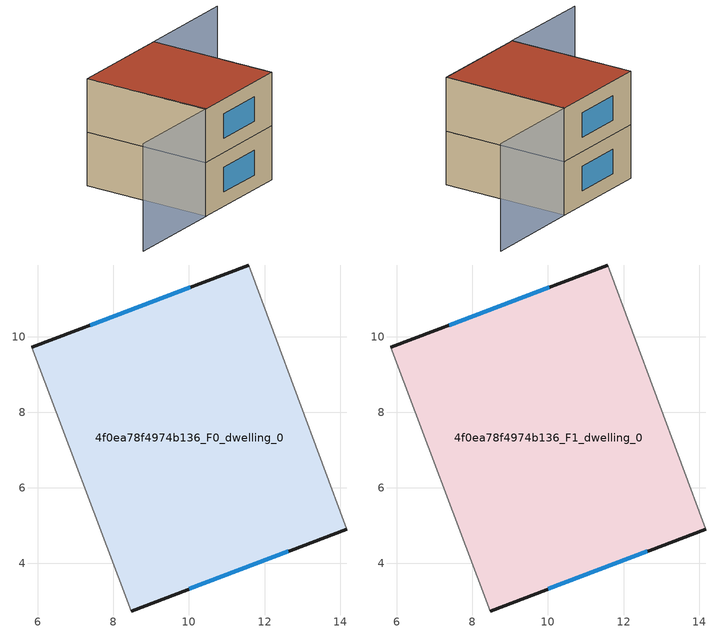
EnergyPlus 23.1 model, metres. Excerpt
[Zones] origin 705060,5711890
4f0ea78f4974b136_F0_dwelling_0
 floor ground (EU_floor_Construction): 11.58,11.9 14.18,4.91 8.47,2.74 5.84,9.71 z0
 wall outside (EU_wall_Construction): 11.58,11.9 5.84,9.71 / 8.47,2.74 14.18,4.91 z0:3
 wall adiabatic (EU_wall_Construction): 14.18,4.91 11.58,11.9 / 5.84,9.71 8.47,2.74 z0:3
 window (EU_Window_Construction): 10.03,11.31 7.39,10.3 / 10.01,3.33 12.63,4.32 z0.81:2.19
4f0ea78f4974b136_F1_dwelling_0
 floor to 4f0ea78f4974b136_F0_dwelling_0 (EU_floor_Construction): 11.58,11.9 14.18,4.91 8.47,2.74 5.84,9.71 z3
 wall outside (EU_wall_Construction): 11.58,11.9 5.84,9.71 / 8.47,2.74 14.18,4.91 z3:6
 wall adiabatic (EU_wall_Construction): 14.18,4.91 11.58,11.9 / 5.84,9.71 8.47,2.74 z3:6
 window (EU_Window_Construction): 10.03,11.31 7.39,10.3 / 10.01,3.33 12.63,4.32 z3.81:5.19
 roof outside (EU_roof_Construction): 14.18,4.91 11.58,11.9 5.84,9.71 8.47,2.74 z6
shading: 14.18,4.91 11.51,11.87 / 11.51,11.87 17.11,14.01 / 5.84,9.72 8.49,2.75 / 8.49,2.75 3.07,0.68 z0:6
[Building]
EU S2 Campaign: North Axis=0; Terrain=City; Solar Distribution=FullExterior
[Site:Location]
London: Latitude=51.5; Longitude=-0.5; Time Zone=0; Elevation=25
[SizingPeriod:WeatherFileDays]
AnnualSizingPeriod: Begin Month=1; Begin Day of Month=1; End Month=12; End Day of Month=31; Day of Week for Start Day=Monday; Use Weather File Daylight Saving Period=No; Use Weather File Rain and Snow Indicators=No
[MATERIAL]
EU_InternalMass_Material: Roughness=MediumRough; Thickness=0.1; Conductivity=1; Density=1800; Specific Heat=900; Thermal Absorptance=0.9; Solar Absorptance=0.7; Visible Absorptance=0.7
[MATERIAL:NOMASS] Roughness=MediumRough; Thermal Absorptance=0.9; Solar Absorptance=0.7; Visible Absorptance=0.7
Name | Thermal Resistance
EU_wall_NoMass | 0.727863
EU_roof_NoMass | 0.773354
EU_floor_NoMass | 1.79329
[WINDOWMATERIAL:SIMPLEGLAZINGSYSTEM]
EU_Window_SimpleGlazing: UFactor=2.58614; Solar Heat Gain Coefficient=0.76; Visible Transmittance=0.76
[CONSTRUCTION]
EU_wall_Construction: EU_wall_NoMass
EU_roof_Construction: EU_roof_NoMass
EU_floor_Construction: EU_floor_NoMass
EU_Window_Construction: EU_Window_SimpleGlazing
EU_InternalMass_Construction: EU_InternalMass_Material
[ZONE] Type=1; Multiplier=1; Ceiling Height=autocalculate; Floor Area=autocalculate; Part of Total Floor Area=Yes
Name | Volume
4f0ea78f4974b136_F0_dwelling_0 | 136.942
4f0ea78f4974b136_F1_dwelling_0 | 136.943
[INTERNALMASS] Construction=EU_InternalMass_Construction; Surface Area=45.6474
Name | Zone or ZoneList
4f0ea78f4974b136_F0_dwelling_0_EU_InternalMass | 4f0ea78f4974b136_F0_dwelling_0
4f0ea78f4974b136_F1_dwelling_0_EU_InternalMass | 4f0ea78f4974b136_F1_dwelling_0
[OTHEREQUIPMENT] Fuel Type=Electricity; Design Level Calculation Method=Watts/Area; Power per Zone Floor Area=1; Fraction Latent=0; Fraction Radiant=0; Fraction Lost=0; Carbon Dioxide Generation Rate=0; EndUse Subcategory=EU_Step8_InternalGains
Name | Zone or ZoneList or Space or SpaceList | Schedule
EU_Step8_InternalGain_4f0ea78f4974b136_F0_dwelling_0_f000 | 4f0ea78f4974b136_F0_dwelling_0 | EU_Step8_GainSchedule_4f0ea78f4974b136_F0_dwelling_0_f000
EU_Step8_InternalGain_4f0ea78f4974b136_F1_dwelling_0_f000 | 4f0ea78f4974b136_F1_dwelling_0 | EU_Step8_GainSchedule_4f0ea78f4974b136_F1_dwelling_0_f000
[ZONEVENTILATION:DESIGNFLOWRATE] Schedule=EU_AlwaysOn; Design Flow Rate Calculation Method=AirChanges/Hour; Air Changes per Hour=0.484901; Ventilation Type=Natural; Fan Pressure Rise=0; Fan Total Efficiency=1; Constant Term Coefficient=1; Temperature Term Coefficient=0; Velocity Term Coefficient=0; Velocity Squared Term Coefficient=0; Minimum Indoor Temperature=-100; Maximum Indoor Temperature=100; Delta Temperature=-100; Minimum Outdoor Temperature=-100; Maximum Outdoor Temperature=100; Maximum Wind Speed=40
Name | Zone or ZoneList or Space or SpaceList
EU_ConstantAir_4f0ea78f4974b136_F0_dwelling_0 | 4f0ea78f4974b136_F0_dwelling_0
EU_ConstantAir_4f0ea78f4974b136_F1_dwelling_0 | 4f0ea78f4974b136_F1_dwelling_0
[HVACTEMPLATE:THERMOSTAT] Constant Heating Setpoint=20; Constant Cooling Setpoint=50
EU_HeatOnly_4f0ea78f4974b136_F0_dwelling_0; EU_HeatOnly_4f0ea78f4974b136_F1_dwelling_0
[HVACTEMPLATE:ZONE:IDEALLOADSAIRSYSTEM] System Availability Schedule=EU_AlwaysOn; Maximum Heating Supply Air Temperature=50; Minimum Cooling Supply Air Temperature=13; Maximum Heating Supply Air Humidity Ratio=0.0156; Minimum Cooling Supply Air Humidity Ratio=0.0077; Heating Limit=NoLimit; Cooling Limit=NoLimit; Heating Availability Schedule=EU_AlwaysOn; Cooling Availability Schedule=EU_CoolingOff; Dehumidification Control Type=ConstantSensibleHeatRatio; Cooling Sensible Heat Ratio=0.7; Dehumidification Setpoint=60; Humidification Control Type=None; Humidification Setpoint=30; Outdoor Air Method=None; Outdoor Air Flow Rate per Person=0.00944; Outdoor Air Flow Rate per Zone Floor Area=0; Outdoor Air Flow Rate per Zone=0; Demand Controlled Ventilation Type=None; Outdoor Air Economizer Type=NoEconomizer; Heat Recovery Type=None; Sensible Heat Recovery Effectiveness=0.7; Latent Heat Recovery Effectiveness=0.65
Name | Template Thermostat
4f0ea78f4974b136_F0_dwelling_0 | EU_HeatOnly_4f0ea78f4974b136_F0_dwelling_0
4f0ea78f4974b136_F1_dwelling_0 | EU_HeatOnly_4f0ea78f4974b136_F1_dwelling_0
[SIZING:ZONE] Zone Cooling Design Supply Air Temperature Input Method=SupplyAirTemperature; Zone Cooling Design Supply Air Temperature=13; Zone Heating Design Supply Air Temperature Input Method=SupplyAirTemperature; Zone Heating Design Supply Air Temperature=50; Zone Cooling Design Supply Air Humidity Ratio=0.008; Zone Heating Design Supply Air Humidity Ratio=0.008; Cooling Design Air Flow Method=DesignDay; Cooling Design Air Flow Rate=0; Cooling Minimum Air Flow per Zone Floor Area=0.000762; Cooling Minimum Air Flow=0; Cooling Minimum Air Flow Fraction=0.2; Heating Design Air Flow Method=DesignDay; Heating Design Air Flow Rate=0; Heating Maximum Air Flow per Zone Floor Area=0.002032; Heating Maximum Air Flow=0.141576; Heating Maximum Air Flow Fraction=0.3; Account for Dedicated Outdoor Air System=No; Dedicated Outdoor Air System Control Strategy=NeutralSupplyAir; Dedicated Outdoor Air Low Setpoint Temperature for Design=autosize; Dedicated Outdoor Air High Setpoint Temperature for Design=autosize; Zone Load Sizing Method=Sensible Load Only No Latent Load; Zone Latent Cooling Design Supply Air Humidity Ratio Input Method=HumidityRatioDifference; Zone Cooling Design Supply Air Humidity Ratio Difference=0.005; Zone Latent Heating Design Supply Air Humidity Ratio Input Method=HumidityRatioDifference; Zone Humidification Design Supply Air Humidity Ratio Difference=0.005
4f0ea78f4974b136_F0_dwelling_0; 4f0ea78f4974b136_F1_dwelling_0
[SCHEDULE:CONSTANT]
Name | Hourly Value
EU_AlwaysOn | 1
EU_CoolingOff | 0
[SCHEDULE:FILE] Column Number=1; Rows to Skip at Top=0; Number of Hours of Data=8760; Column Separator=Comma; Interpolate to Timestep=No; Minutes per Item=60; Adjust Schedule for Daylight Savings=Yes
Name | File
EU_Step8_GainSchedule_4f0ea78f4974b136_F0_dwelling_0_f000 | ../../schedules/4f0ea78f4974b136/4f0ea78f4974b136_F0_dwelling_0_f000_gain.csv
EU_Step8_GainSchedule_4f0ea78f4974b136_F1_dwelling_0_f000 | ../../schedules/4f0ea78f4974b136/4f0ea78f4974b136_F1_dwelling_0_f000_gain.csv
